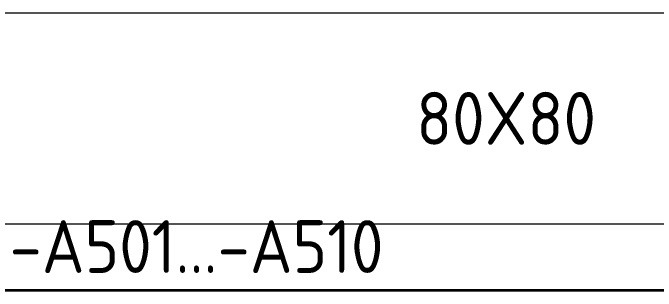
# Model space of a CAD drawing. Header units: millimetres. Extents: x 4137 to 6698, y 1400 to 3585.
# Drawn here: x 5245.8 to 5489.5, y 3095.3 to 3200.8 of the extents above; entities that cross this region are included whole.
import ezdxf
from ezdxf.enums import TextEntityAlignment as Align

# ---------------------------------------------------------------- set-up
doc = ezdxf.new("R2010")
doc.units = ezdxf.units.MM
doc.layers.add('002-PI-Kabelska kanalica', color=150, linetype='Continuous')
doc.layers.add('004-PI-DIN Šina', color=3, linetype='Continuous')
doc.styles.add('PI0', font='isocpeur.ttf', dxfattribs={"width": 0.9})

msp = doc.modelspace()

# ---------------------------------------------------------------- linework, layer by layer
at = {"layer": '002-PI-Kabelska kanalica', "color": 0, "linetype": 'ByBlock', "lineweight": 0}
for p, q in [((5085.95, 3200.78), (5777.95, 3200.78)), ((5085.95, 3120.78), (5777.95, 3120.78))]:
    msp.add_line(p, q, dxfattribs=at)
at = {"layer": '004-PI-DIN Šina', "color": 0, "linetype": 'ByBlock', "lineweight": 0}
for p, q in [((5579.05, 3095.78), (5096.45, 3095.78)), ((5579.05, 3095.28), (5096.45, 3095.28))]:
    msp.add_line(p, q, dxfattribs=at)

# ---------------------------------------------------------------- texts
at = {"color": 0, "style": 'PI0', "width": 0.9}
msp.add_text('80X80', height=20, dxfattribs=at).set_placement((5398.65, 3150.78))
at = {"color": 0, "linetype": 'ByBlock', "lineweight": 0, "style": 'PI0', "width": 0.9}
msp.add_text('-A501...-A510', height=20, dxfattribs=at).set_placement((5315.38, 3112.17), align=Align.MIDDLE)

doc.saveas('drawing.dxf')
